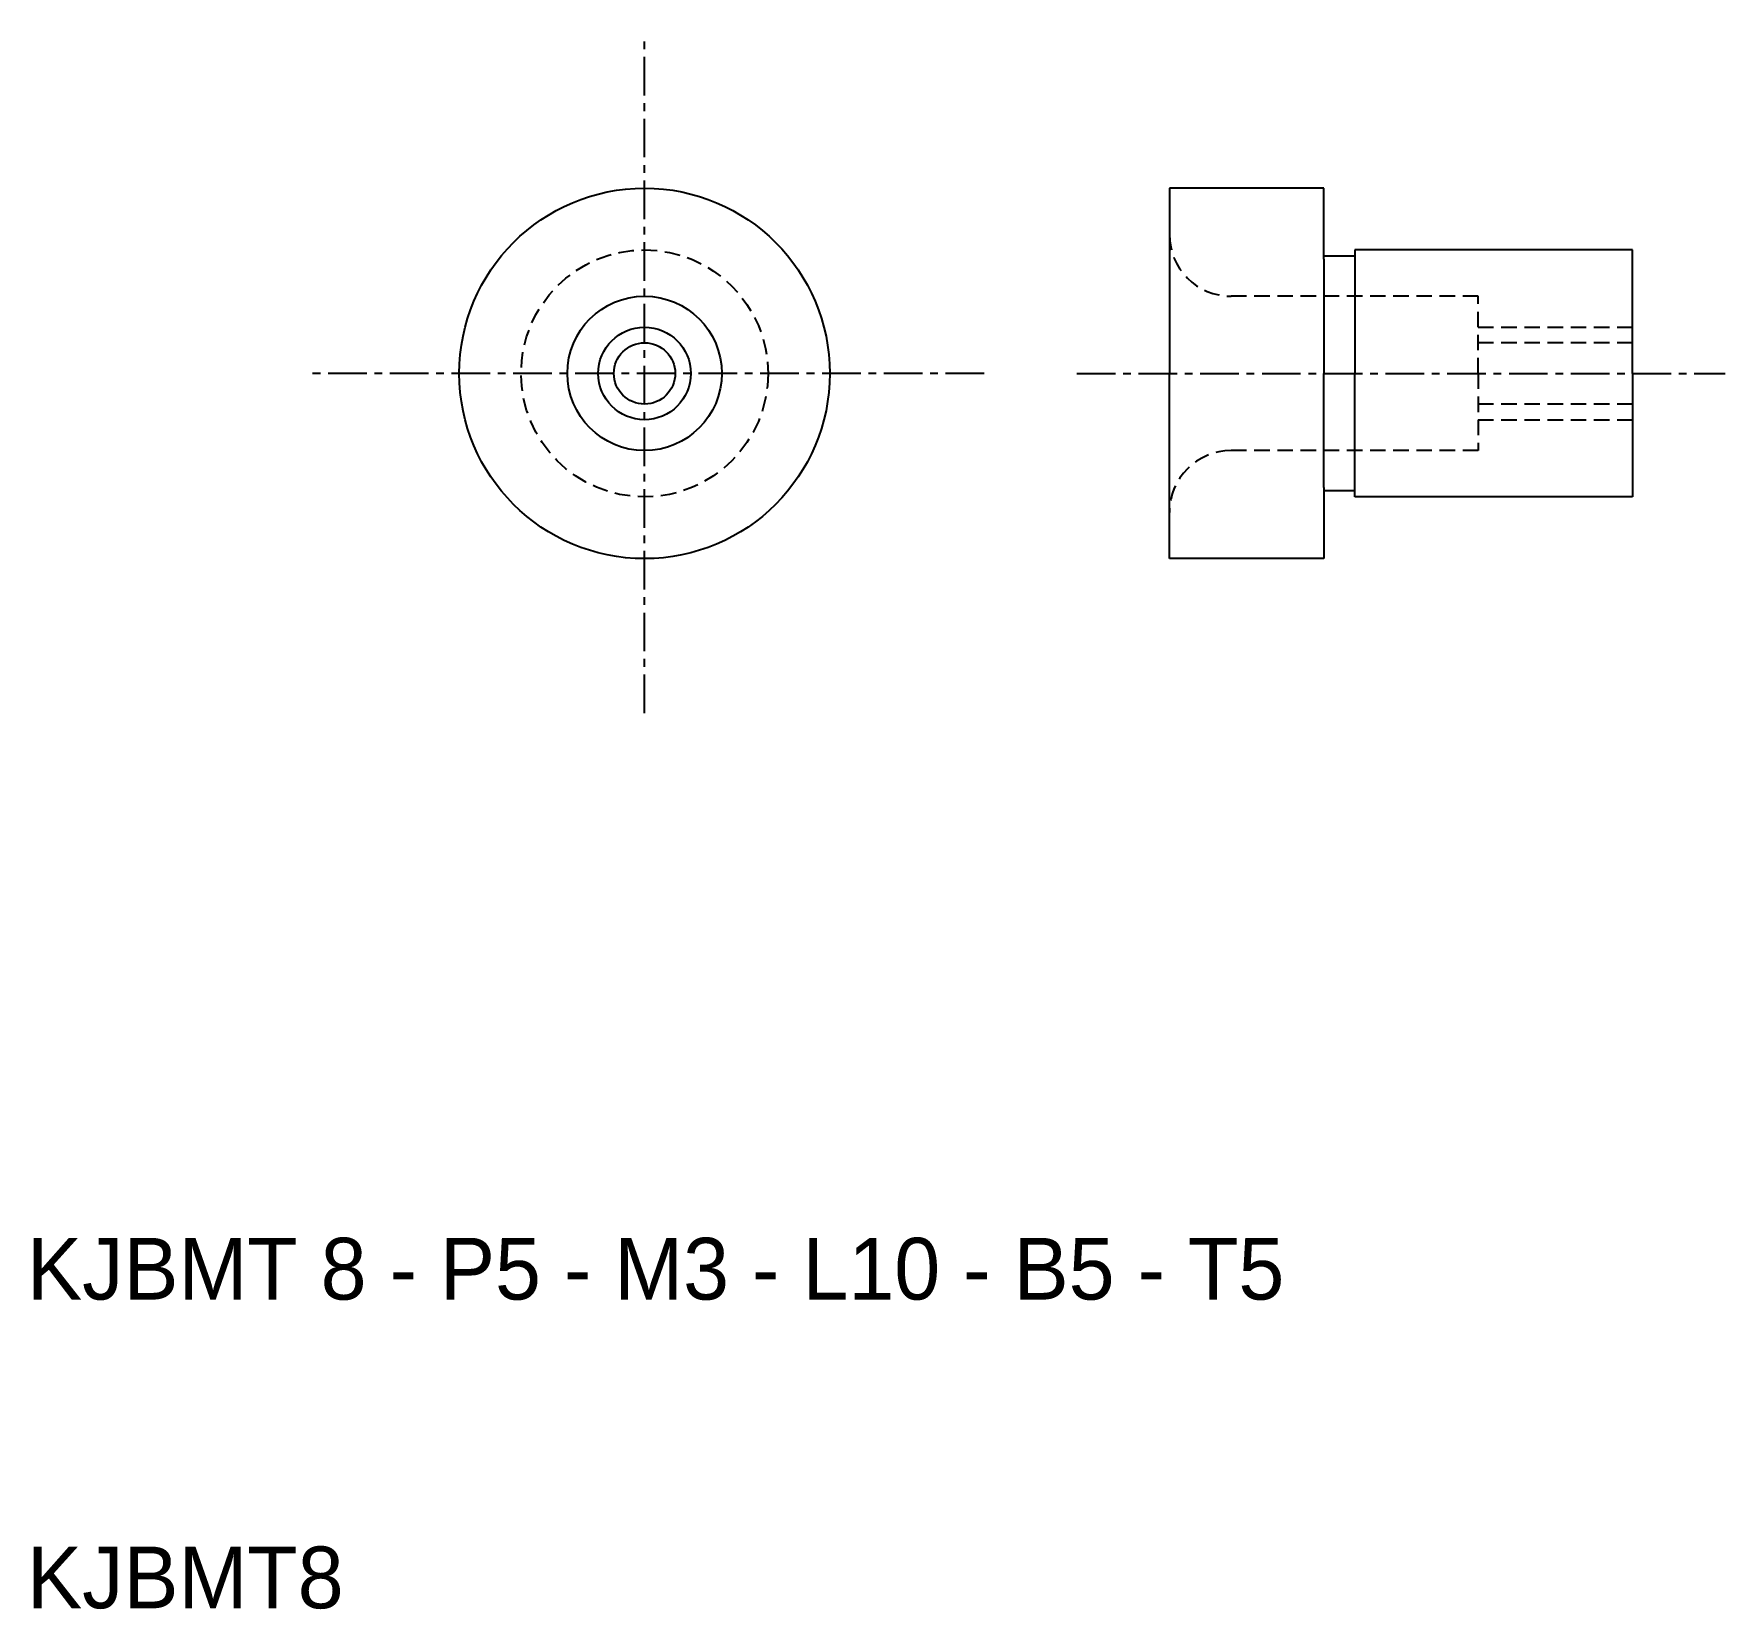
# Model space of a CAD drawing. Extents: x 10.2 to 65, y 10 to 61.
import ezdxf

# ---------------------------------------------------------------- set-up
doc = ezdxf.new("R2010")
doc.units = 0
doc.linetypes.add('CENTER', pattern=[2, 1.25, -0.25, 0.25, -0.25])
doc.linetypes.add('DASHED', pattern=[0.75, 0.5, -0.25])
doc.layers.get('0').update_dxf_attribs({"linetype": 'CONTINUOUS'})
doc.layers.add('CENTER', color=1, linetype='CENTER')

msp = doc.modelspace()

# ---------------------------------------------------------------- linework, layer by layer
for p, q in [((47, 56), (47, 50)), ((52, 56), (47, 56)), ((52, 53.7), (52, 56)), ((53, 53.8), (52, 53.8)), ((52, 53.7), (52, 50)), ((62, 54), (53, 54)), ((53, 54), (53, 53.7)), ((53, 53.7), (53, 50)), ((62, 50), (62, 54)), ((47, 44), (47, 50)), ((52, 46.3), (52, 50)), ((53, 46.3), (53, 50)), ((62, 50), (62, 46)), ((52, 46.3), (52, 44)), ((53, 46.2), (52, 46.2)), ((53, 46), (53, 46.3)), ((62, 46), (53, 46)), ((52, 44), (47, 44))]:
    msp.add_line(p, q)
at = {"color": 3, "linetype": 'DASHED'}
for p, q in [((57, 52.5), (49, 52.5)), ((57, 50), (57, 52.5)), ((57, 51.5), (62, 51.5)), ((62, 50.992625), (57, 50.992625)), ((57, 50), (57, 47.5)), ((62, 49.007375), (57, 49.007375)), ((57, 48.5), (62, 48.5)), ((57, 47.5), (49, 47.5))]:
    msp.add_line(p, q, dxfattribs=at)
at = {"color": 7, "linetype": 'CONTINUOUS'}
for radius in [6, 2.5, 0.992625]:
    msp.add_circle((30, 50), radius, dxfattribs=at)
at = {"color": 3, "linetype": 'DASHED'}
msp.add_circle((30, 50), 4, dxfattribs=at)
at = {"color": 3, "linetype": 'CONTINUOUS'}
msp.add_circle((30, 50), 1.5, dxfattribs=at)
at = {"color": 3, "linetype": 'DASHED'}
for centre, start, end in [((49, 54.5), 180, 270), ((49, 45.5), 90, 180)]:
    msp.add_arc(centre, 2, start, end, dxfattribs=at)
at = {"layer": 'CENTER', "color": 1, "linetype": 'CENTER'}
for p, q in [((30, 39), (30, 61)), ((41, 50), (19, 50)), ((44, 50), (65, 50))]:
    msp.add_line(p, q, dxfattribs=at)

# ---------------------------------------------------------------- texts
at = {"color": 7, "linetype": 'CONTINUOUS'}
for s, p in [('KJBMT 8 - P5 - M3 - L10 - B5 - T5', (10, 20)), ('KJBMT8', (10, 10))]:
    msp.add_text(s, height=2, dxfattribs=at).set_placement(p)

doc.saveas('drawing.dxf')
